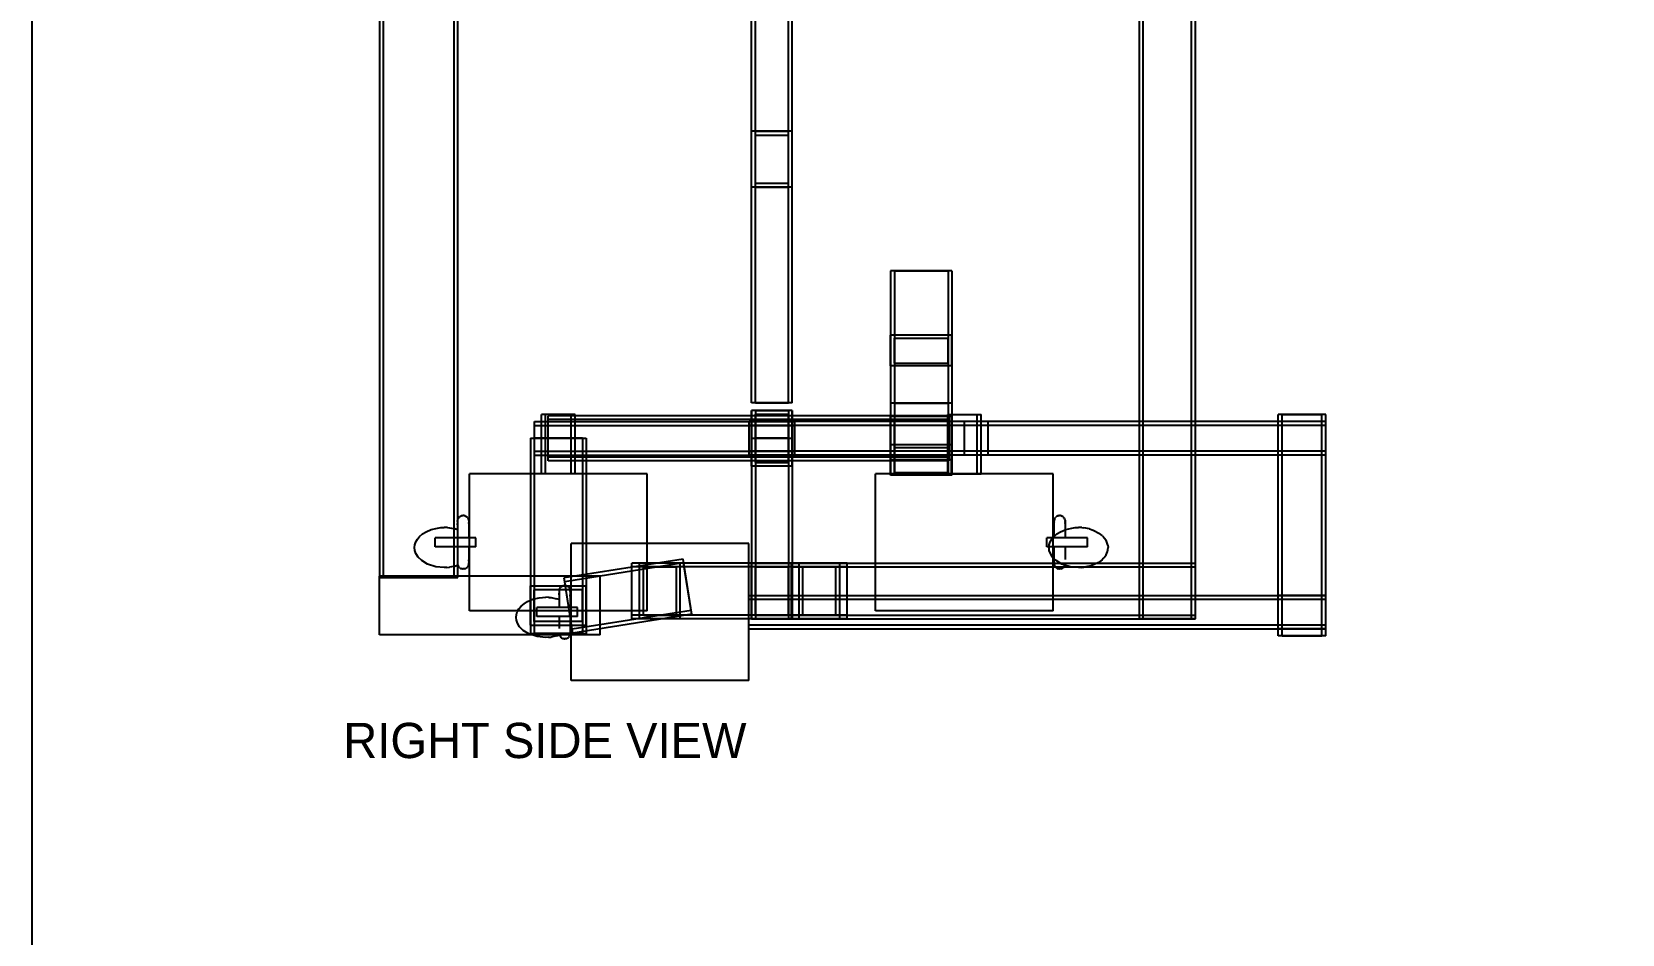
# Model space of a CAD drawing. Header units: millimetres. Extents: x -1128 to 652, y -864 to 693.
# Drawn here: x -1128 to -501, y -85 to 270 of the extents above; entities that cross this region are included whole.
import ezdxf

# ---------------------------------------------------------------- set-up
doc = ezdxf.new("R2010")
doc.units = ezdxf.units.MM
for name, color, linetype in [('BORDER', 7, 'Continuous'), ('HIDDEN', 8, 'Continuous'), ('TEXT', 5, 'Continuous'), ('VISIBLE', 7, 'Continuous')]:
    doc.layers.add(name, color=color, linetype=linetype)

msp = doc.modelspace()

# ---------------------------------------------------------------- linework, layer by layer
at = {"layer": 'BORDER'}
msp.add_lwpolyline([(-1127.71, -863.66), (651.79, -863.66), (651.79, 692.72), (-1127.71, 692.72)], close=True, dxfattribs=at)
at = {"layer": 'HIDDEN'}
for points in [[(-990.64, 55.08), (-990.64, 460.4)], [(-989.14, 55.08), (-989.14, 460.4)], [(-989.14, 55.08), (-989.14, 460.4)], [(-961.34, 55.08), (-961.34, 460.4)], [(-961.34, 55.08), (-961.34, 460.4)], [(-959.84, 55.08), (-959.84, 460.4)], [(-691.24, 38.8), (-691.24, 461)], [(-689.74, 38.8), (-689.74, 461)], [(-689.74, 38.8), (-689.74, 461)], [(-670.74, 38.8), (-670.74, 461)], [(-670.74, 38.8), (-670.74, 461)], [(-669.24, 38.8), (-669.24, 461)], [(-844.09, 209), (-844.09, 411)], [(-842.59, 209), (-842.59, 411)], [(-842.59, 209), (-842.59, 411)], [(-829.59, 209), (-829.59, 411)], [(-829.59, 209), (-829.59, 411)], [(-828.09, 209), (-828.09, 411)], [(-828.09, 231), (-844.09, 231)], [(-844.09, 124), (-844.09, 231)], [(-844.09, 209), (-844.09, 231)], [(-828.09, 231), (-844.09, 231)], [(-844.09, 209), (-844.09, 231)], [(-828.09, 231), (-844.09, 231)], [(-844.09, 209), (-844.09, 231)], [(-828.09, 231), (-844.09, 231)], [(-844.09, 209), (-844.09, 231)], [(-842.59, 124), (-842.59, 231)], [(-842.59, 124), (-842.59, 231)], [(-842.59, 231), (-829.59, 231)], [(-842.59, 231), (-829.59, 231)], [(-842.59, 229.5), (-829.59, 229.5)], [(-842.59, 210.5), (-842.59, 229.5)], [(-842.59, 229.5), (-829.59, 229.5)], [(-842.59, 210.5), (-842.59, 229.5)], [(-842.59, 229.5), (-829.59, 229.5)], [(-842.59, 210.5), (-842.59, 229.5)], [(-829.59, 124), (-829.59, 231)], [(-829.59, 124), (-829.59, 231)], [(-829.59, 210.5), (-829.59, 229.5)], [(-829.59, 210.5), (-829.59, 229.5)], [(-829.59, 210.5), (-829.59, 229.5)], [(-828.09, 124), (-828.09, 231)], [(-828.09, 209), (-828.09, 231)], [(-828.09, 209), (-828.09, 231)], [(-828.09, 209), (-828.09, 231)], [(-828.09, 209), (-828.09, 231)], [(-828.09, 209), (-844.09, 209)], [(-828.09, 209), (-844.09, 209)], [(-828.09, 209), (-844.09, 209)], [(-828.09, 209), (-844.09, 209)], [(-828.09, 209), (-844.09, 209)], [(-842.59, 210.5), (-829.59, 210.5)], [(-842.59, 210.5), (-829.59, 210.5)], [(-842.59, 210.5), (-829.59, 210.5)], [(-842.59, 209), (-829.59, 209)], [(-842.59, 209), (-829.59, 209)], [(-789.34, 176), (-789.34, 123.9)], [(-765.14, 176), (-789.34, 176)], [(-787.84, 176), (-787.84, 123.9)], [(-787.84, 176), (-787.84, 123.9)], [(-787.84, 176), (-766.64, 176)], [(-787.84, 176), (-766.64, 176)], [(-766.64, 176), (-766.64, 123.9)], [(-766.64, 176), (-766.64, 123.9)], [(-765.14, 176), (-765.14, 123.9)], [(-789.34, 144.59), (-789.34, 150.58)], [(-789.34, 150.58), (-789.34, 107.47)], [(-765.14, 150.58), (-789.34, 150.58)], [(-765.14, 144.59), (-765.14, 150.58)], [(-765.14, 150.58), (-765.14, 107.47)], [(-787.84, 149.52), (-787.84, 106.41)], [(-787.84, 149.52), (-766.64, 149.52)], [(-787.84, 144.59), (-787.84, 149.52)], [(-766.64, 149.52), (-766.64, 106.41)], [(-766.64, 144.59), (-766.64, 149.52)], [(-789.34, 138.53), (-789.34, 132.47)], [(-787.84, 139.59), (-787.84, 96.48)], [(-766.64, 139.59), (-766.64, 96.48)], [(-765.14, 138.53), (-765.14, 132.47)], [(-789.34, 132.47), (-789.34, 123.9)], [(-765.14, 132.47), (-765.14, 123.9)], [(-926.83, 96), (-926.83, 119.35)], [(-913.65, 119.35), (-926.83, 119.35)], [(-925.33, 96), (-925.33, 119.35)], [(-925.33, 96), (-925.33, 119.35)], [(-915.15, 119.35), (-925.33, 119.35)], [(-915.15, 119.35), (-925.33, 119.35)], [(-915.15, 96), (-915.15, 119.35)], [(-915.15, 96), (-915.15, 119.35)], [(-913.65, 96), (-913.65, 119.35)], [(-828.09, 124), (-844.09, 124)], [(-844.09, 99), (-844.09, 121)], [(-828.09, 121), (-844.09, 121)], [(-844.09, 99), (-844.09, 121)], [(-828.09, 121), (-844.09, 121)], [(-844.09, 99), (-844.09, 121)], [(-828.09, 121), (-844.09, 121)], [(-844.09, 121), (-844.09, 38.8)], [(-828.09, 121), (-844.09, 121)], [(-844.09, 121), (-844.09, 99)], [(-828.09, 121), (-844.09, 121)], [(-842.59, 124), (-829.59, 124)], [(-842.59, 124), (-829.59, 124)], [(-842.59, 121), (-842.59, 38.8)], [(-842.59, 121), (-842.59, 38.8)], [(-842.59, 121), (-829.59, 121)], [(-842.59, 121), (-829.59, 121)], [(-842.59, 119.5), (-829.59, 119.5)], [(-842.59, 100.5), (-842.59, 119.5)], [(-842.59, 119.5), (-829.59, 119.5)], [(-842.59, 100.5), (-842.59, 119.5)], [(-842.59, 119.5), (-829.59, 119.5)], [(-842.59, 100.5), (-842.59, 119.5)], [(-829.59, 121), (-829.59, 38.8)], [(-829.59, 121), (-829.59, 38.8)], [(-829.59, 100.5), (-829.59, 119.5)], [(-829.59, 100.5), (-829.59, 119.5)], [(-829.59, 100.5), (-829.59, 119.5)], [(-828.09, 99), (-828.09, 121)], [(-828.09, 99), (-828.09, 121)], [(-828.09, 99), (-828.09, 121)], [(-828.09, 121), (-828.09, 38.8)], [(-828.09, 121), (-828.09, 99)], [(-765.14, 123.9), (-789.34, 123.9)], [(-787.84, 123.9), (-766.64, 123.9)], [(-787.84, 123.9), (-766.64, 123.9)], [(-766.83, 119.35), (-753.65, 119.35)], [(-766.83, 96), (-766.83, 119.35)], [(-765.33, 96), (-765.33, 119.35)], [(-765.33, 96), (-765.33, 119.35)], [(-765.33, 119.35), (-755.15, 119.35)], [(-765.33, 119.35), (-755.15, 119.35)], [(-765.14, 119.35), (-765.14, 95.42)], [(-755.15, 96), (-755.15, 119.35)], [(-755.15, 96), (-755.15, 119.35)], [(-753.65, 96), (-753.65, 119.35)], [(-617.89, 119.35), (-636.59, 119.35)], [(-636.59, 32.15), (-636.59, 119.35)], [(-635.09, 32.15), (-635.09, 119.35)], [(-635.09, 32.15), (-635.09, 119.35)], [(-635.09, 119.35), (-619.39, 119.35)], [(-635.09, 119.35), (-619.39, 119.35)], [(-619.39, 32.15), (-619.39, 119.35)], [(-619.39, 32.15), (-619.39, 119.35)], [(-617.89, 32.15), (-617.89, 119.35)], [(-929.59, 103.41), (-929.59, 116.59)], [(-929.59, 116.59), (-827.09, 116.59)], [(-929.59, 115.09), (-827.09, 115.09)], [(-929.59, 115.09), (-827.09, 115.09)], [(-929.59, 104.91), (-929.59, 115.09)], [(-929.59, 104.91), (-929.59, 115.09)], [(-913.65, 118.91), (-924.24, 118.91)], [(-924.24, 101.09), (-924.24, 118.91)], [(-766.24, 118.91), (-924.24, 118.91)], [(-924.24, 101.09), (-924.24, 118.91)], [(-766.24, 117.41), (-924.24, 117.41)], [(-766.24, 117.41), (-924.24, 117.41)], [(-924.24, 102.59), (-924.24, 117.41)], [(-924.24, 102.59), (-924.24, 117.41)], [(-750.89, 116.59), (-845.09, 116.59)], [(-845.09, 103.41), (-845.09, 116.59)], [(-750.89, 115.09), (-845.09, 115.09)], [(-750.89, 115.09), (-845.09, 115.09)], [(-845.09, 104.91), (-845.09, 115.09)], [(-845.09, 104.91), (-845.09, 115.09)], [(-828.09, 118.91), (-844.09, 118.91)], [(-844.09, 103.41), (-844.09, 116.59)], [(-842.59, 103.41), (-842.59, 116.59)], [(-829.59, 103.41), (-829.59, 116.59)], [(-828.09, 103.41), (-828.09, 116.59)], [(-827.09, 103.41), (-827.09, 116.59)], [(-827.09, 104.91), (-827.09, 115.09)], [(-827.09, 104.91), (-827.09, 115.09)], [(-766.24, 118.91), (-789.34, 118.91)], [(-789.34, 103.41), (-789.34, 118.53)], [(-765.14, 118.53), (-789.34, 118.53)], [(-789.34, 101.47), (-789.34, 118.53)], [(-765.14, 118.53), (-789.34, 118.53)], [(-789.34, 116.59), (-789.34, 103.41)], [(-787.84, 117.03), (-766.64, 117.03)], [(-787.84, 103.41), (-787.84, 117.03)], [(-787.84, 117.03), (-766.64, 117.03)], [(-787.84, 102.97), (-787.84, 117.03)], [(-766.64, 102.97), (-766.64, 117.03)], [(-766.64, 102.97), (-766.64, 117.03)], [(-766.24, 101.09), (-766.24, 118.91)], [(-766.24, 101.09), (-766.24, 118.91)], [(-766.24, 102.59), (-766.24, 117.41)], [(-766.24, 102.59), (-766.24, 117.41)], [(-765.14, 101.47), (-765.14, 118.53)], [(-765.14, 101.47), (-765.14, 118.53)], [(-617.89, 116.59), (-760.24, 116.59)], [(-760.24, 103.41), (-760.24, 116.59)], [(-617.89, 115.09), (-760.24, 115.09)], [(-617.89, 115.09), (-760.24, 115.09)], [(-760.24, 104.91), (-760.24, 115.09)], [(-760.24, 104.91), (-760.24, 115.09)], [(-750.89, 103.41), (-750.89, 116.59)], [(-750.89, 104.91), (-750.89, 115.09)], [(-750.89, 104.91), (-750.89, 115.09)], [(-691.24, 103.41), (-691.24, 116.59)], [(-669.24, 103.41), (-669.24, 116.59)], [(-636.59, 103.41), (-636.59, 116.59)], [(-617.89, 103.41), (-617.89, 116.59)], [(-617.89, 104.91), (-617.89, 115.09)], [(-617.89, 104.91), (-617.89, 115.09)], [(-931.24, 110), (-909.24, 110)], [(-931.24, 110), (-931.24, 33.08)], [(-929.74, 110), (-929.74, 33.08)], [(-929.74, 110), (-929.74, 33.08)], [(-910.74, 110), (-929.74, 110)], [(-910.74, 110), (-929.74, 110)], [(-929.59, 110), (-909.24, 110)], [(-910.74, 110), (-910.74, 33.08)], [(-910.74, 110), (-910.74, 33.08)], [(-909.24, 110), (-909.24, 101.09)], [(-909.24, 110), (-909.24, 33.08)], [(-844.09, 110), (-828.09, 110)], [(-844.09, 110), (-828.09, 110)], [(-844.09, 110), (-844.09, 38.8)], [(-844.09, 110), (-844.09, 38.8)], [(-842.59, 110), (-842.59, 38.8)], [(-842.59, 110), (-842.59, 38.8)], [(-829.59, 110), (-842.59, 110)], [(-829.59, 110), (-842.59, 110)], [(-829.59, 110), (-829.59, 38.8)], [(-829.59, 110), (-829.59, 38.8)], [(-828.09, 110), (-828.09, 38.8)], [(-828.09, 110), (-828.09, 38.8)], [(-789.34, 95.42), (-789.34, 107.47)], [(-765.14, 107.47), (-789.34, 107.47)], [(-765.14, 95.42), (-765.14, 107.47)], [(-929.59, 104.91), (-827.09, 104.91)], [(-929.59, 104.91), (-827.09, 104.91)], [(-929.59, 103.41), (-827.09, 103.41)], [(-766.24, 102.59), (-924.24, 102.59)], [(-766.24, 102.59), (-924.24, 102.59)], [(-913.65, 101.09), (-924.24, 101.09)], [(-766.24, 101.09), (-924.24, 101.09)], [(-750.89, 104.91), (-845.09, 104.91)], [(-750.89, 104.91), (-845.09, 104.91)], [(-750.89, 103.41), (-845.09, 103.41)], [(-828.09, 101.09), (-844.09, 101.09)], [(-842.59, 100.5), (-829.59, 100.5)], [(-842.59, 100.5), (-829.59, 100.5)], [(-842.59, 100.5), (-829.59, 100.5)], [(-765.14, 101.47), (-789.34, 101.47)], [(-766.24, 101.09), (-789.34, 101.09)], [(-787.84, 106.41), (-766.64, 106.41)], [(-787.84, 96.48), (-787.84, 106.41)], [(-787.84, 102.97), (-766.64, 102.97)], [(-766.83, 102.97), (-766.64, 102.97)], [(-765.14, 101.47), (-766.83, 101.47)], [(-766.64, 96.48), (-766.64, 106.41)], [(-617.89, 104.91), (-760.24, 104.91)], [(-617.89, 104.91), (-760.24, 104.91)], [(-617.89, 103.41), (-760.24, 103.41)], [(-885.24, 96), (-955.24, 96)], [(-955.24, 42), (-955.24, 96)], [(-931.24, 96), (-931.24, 33.08)], [(-913.65, 96), (-926.83, 96)], [(-913.65, 96), (-926.83, 96)], [(-915.15, 96), (-925.33, 96)], [(-915.15, 96), (-925.33, 96)], [(-909.24, 96), (-909.24, 33.08)], [(-885.24, 42), (-885.24, 96)], [(-828.09, 99), (-844.09, 99)], [(-828.09, 99), (-844.09, 99)], [(-828.09, 99), (-844.09, 99)], [(-725.24, 96), (-795.24, 96)], [(-795.24, 42), (-795.24, 96)], [(-789.34, 96), (-789.34, 95.42)], [(-765.14, 95.42), (-789.34, 95.42)], [(-787.84, 96.48), (-766.64, 96.48)], [(-766.83, 96), (-753.65, 96)], [(-766.83, 96), (-753.65, 96)], [(-765.33, 96), (-755.15, 96)], [(-765.33, 96), (-755.15, 96)], [(-725.24, 42), (-725.24, 96)], [(-959.84, 60.06), (-959.84, 77.94)], [(-952.74, 70.75), (-968.74, 70.75)], [(-968.74, 67.25), (-968.74, 70.75)], [(-955.24, 67.25), (-955.24, 70.75)], [(-952.74, 67.25), (-952.74, 70.75)], [(-711.74, 70.75), (-727.74, 70.75)], [(-727.74, 67.25), (-727.74, 70.75)], [(-726.79, 68.01), (-726.43, 69.14)], [(-726.43, 69.14), (-725.81, 70.26)], [(-725.81, 70.26), (-725.24, 70.94)], [(-725.24, 67.25), (-725.24, 70.75)], [(-724.94, 71.3), (-724.91, 71.33)], [(-724.91, 71.33), (-723.77, 72.31)], [(-723.77, 72.31), (-722.41, 73.16)], [(-722.41, 73.16), (-720.54, 73.95)], [(-711.74, 67.25), (-711.74, 70.75)], [(-952.74, 67.25), (-968.74, 67.25)], [(-845.24, 68.5), (-915.24, 68.5)], [(-915.24, 14.5), (-915.24, 68.5)], [(-885.24, 42), (-885.24, 68.5)], [(-845.24, 14.5), (-845.24, 68.5)], [(-711.74, 67.25), (-727.74, 67.25)], [(-726.9, 66.92), (-726.79, 68.01)], [(-726.78, 65.82), (-726.9, 66.92)], [(-726.37, 64.57), (-726.78, 65.82)], [(-725.52, 63.19), (-726.37, 64.57)], [(-725.24, 62.91), (-725.52, 63.19)], [(-871.1, 62.39), (-917.96, 54.94)], [(-871.1, 62.39), (-917.96, 54.94)], [(-870.87, 60.91), (-917.73, 53.46)], [(-870.87, 60.91), (-917.73, 53.46)], [(-845.24, 60.8), (-891.24, 60.8)], [(-891.24, 38.8), (-891.24, 60.8)], [(-806.39, 60.8), (-891.24, 60.8)], [(-891.24, 38.8), (-891.24, 60.8)], [(-806.39, 59.3), (-891.24, 59.3)], [(-806.39, 59.3), (-891.24, 59.3)], [(-891.24, 40.3), (-891.24, 59.3)], [(-891.24, 40.3), (-891.24, 59.3)], [(-888.24, 38.8), (-888.24, 60.8)], [(-872.24, 60.8), (-888.24, 60.8)], [(-888.24, 38.8), (-888.24, 60.8)], [(-872.24, 60.8), (-888.24, 60.8)], [(-886.74, 59.3), (-873.74, 59.3)], [(-886.74, 40.3), (-886.74, 59.3)], [(-886.74, 59.3), (-873.74, 59.3)], [(-886.74, 40.3), (-886.74, 59.3)], [(-873.74, 40.3), (-873.74, 59.3)], [(-873.74, 40.3), (-873.74, 59.3)], [(-872.24, 38.8), (-872.24, 60.8)], [(-872.24, 38.8), (-872.24, 60.8)], [(-867.65, 40.66), (-871.1, 62.39)], [(-867.65, 40.66), (-871.1, 62.39)], [(-867.88, 42.14), (-870.87, 60.91)], [(-867.88, 42.14), (-870.87, 60.91)], [(-844.09, 60.8), (-828.09, 60.8)], [(-844.09, 60.8), (-828.09, 60.8)], [(-844.09, 38.8), (-844.09, 60.8)], [(-844.09, 38.8), (-844.09, 60.8)], [(-844.09, 60.8), (-844.09, 38.8)], [(-844.09, 38.8), (-844.09, 60.8)], [(-828.09, 60.8), (-844.09, 60.8)], [(-844.09, 38.8), (-844.09, 60.8)], [(-828.09, 60.8), (-844.09, 60.8)], [(-842.59, 40.3), (-842.59, 59.3)], [(-829.59, 59.3), (-842.59, 59.3)], [(-842.59, 40.3), (-842.59, 59.3)], [(-829.59, 59.3), (-842.59, 59.3)], [(-842.59, 59.3), (-829.59, 59.3)], [(-842.59, 40.3), (-842.59, 59.3)], [(-842.59, 59.3), (-829.59, 59.3)], [(-842.59, 40.3), (-842.59, 59.3)], [(-829.59, 40.3), (-829.59, 59.3)], [(-829.59, 40.3), (-829.59, 59.3)], [(-829.59, 40.3), (-829.59, 59.3)], [(-829.59, 40.3), (-829.59, 59.3)], [(-828.39, 38.8), (-828.39, 60.8)], [(-828.39, 60.8), (-669.24, 60.8)], [(-828.39, 38.8), (-828.39, 60.8)], [(-828.39, 60.8), (-806.39, 60.8)], [(-828.39, 59.3), (-669.24, 59.3)], [(-828.39, 59.3), (-669.24, 59.3)], [(-828.39, 40.3), (-828.39, 59.3)], [(-828.39, 40.3), (-828.39, 59.3)], [(-828.09, 38.8), (-828.09, 60.8)], [(-828.09, 38.8), (-828.09, 60.8)], [(-828.09, 60.8), (-828.09, 38.8)], [(-828.09, 38.8), (-828.09, 60.8)], [(-828.09, 38.8), (-828.09, 60.8)], [(-825.39, 60.8), (-809.39, 60.8)], [(-825.39, 38.8), (-825.39, 60.8)], [(-825.39, 38.8), (-825.39, 60.8)], [(-809.39, 60.8), (-825.39, 60.8)], [(-825.39, 38.8), (-825.39, 60.8)], [(-809.39, 60.8), (-825.39, 60.8)], [(-823.89, 40.3), (-823.89, 59.3)], [(-810.89, 59.3), (-823.89, 59.3)], [(-823.89, 59.3), (-810.89, 59.3)], [(-823.89, 40.3), (-823.89, 59.3)], [(-823.89, 59.3), (-810.89, 59.3)], [(-823.89, 40.3), (-823.89, 59.3)], [(-810.89, 40.3), (-810.89, 59.3)], [(-810.89, 40.3), (-810.89, 59.3)], [(-810.89, 40.3), (-810.89, 59.3)], [(-809.39, 38.8), (-809.39, 60.8)], [(-809.39, 38.8), (-809.39, 60.8)], [(-809.39, 38.8), (-809.39, 60.8)], [(-806.39, 38.8), (-806.39, 60.8)], [(-806.39, 40.3), (-806.39, 59.3)], [(-806.39, 40.3), (-806.39, 59.3)], [(-795.24, 60.8), (-725.24, 60.8)], [(-724.11, 61.79), (-724.94, 62.61)], [(-724.93, 60.8), (-708.21, 60.8)], [(-721.86, 60.41), (-724.11, 61.79)], [(-720.65, 60.02), (-721.86, 60.41)], [(-669.24, 38.8), (-669.24, 60.8)], [(-669.24, 40.3), (-669.24, 59.3)], [(-669.24, 40.3), (-669.24, 59.3)], [(-903.74, 55.68), (-990.74, 55.68)], [(-990.74, 32.48), (-990.74, 55.68)], [(-990.64, 55.08), (-990.64, 55.68)], [(-990.64, 55.08), (-959.84, 55.08)], [(-990.64, 55.08), (-959.84, 55.08)], [(-961.34, 55.08), (-989.14, 55.08)], [(-961.34, 55.08), (-989.14, 55.08)], [(-959.84, 55.08), (-959.84, 55.68)], [(-903.74, 55.68), (-955.24, 55.68)], [(-931.24, 51.83), (-909.24, 51.83)], [(-931.24, 51.83), (-909.24, 51.83)], [(-931.24, 36.33), (-931.24, 51.83)], [(-931.24, 36.33), (-931.24, 51.83)], [(-929.74, 37.83), (-929.74, 50.33)], [(-910.74, 50.33), (-929.74, 50.33)], [(-929.74, 37.83), (-929.74, 50.33)], [(-910.74, 50.33), (-929.74, 50.33)], [(-914.51, 33.22), (-917.96, 54.94)], [(-914.51, 33.22), (-917.96, 54.94)], [(-914.75, 34.7), (-917.73, 53.46)], [(-914.75, 34.7), (-917.73, 53.46)], [(-910.74, 37.83), (-910.74, 50.33)], [(-910.74, 37.83), (-910.74, 50.33)], [(-909.24, 36.33), (-909.24, 51.83)], [(-909.24, 36.33), (-909.24, 51.83)], [(-903.74, 32.48), (-903.74, 55.68)], [(-903.74, 32.48), (-903.74, 55.68)], [(-845.24, 34.91), (-845.24, 48.09)], [(-845.24, 48.09), (-617.89, 48.09)], [(-845.24, 34.91), (-845.24, 48.09)], [(-845.24, 46.59), (-617.89, 46.59)], [(-845.24, 46.59), (-617.89, 46.59)], [(-845.24, 36.41), (-845.24, 46.59)], [(-845.24, 36.41), (-845.24, 46.59)], [(-825.39, 38.8), (-825.39, 48.09)], [(-823.89, 40.3), (-823.89, 48.09)], [(-810.89, 40.3), (-810.89, 48.09)], [(-809.39, 38.8), (-809.39, 48.09)], [(-806.39, 38.8), (-806.39, 48.09)], [(-795.24, 42), (-795.24, 48.09)], [(-725.24, 42), (-725.24, 48.09)], [(-691.24, 38.8), (-691.24, 48.09)], [(-669.24, 38.8), (-669.24, 48.09)], [(-669.24, 38.8), (-669.24, 48.09)], [(-636.59, 34.91), (-636.59, 48.09)], [(-617.89, 48.09), (-636.59, 48.09)], [(-636.59, 34.91), (-636.59, 48.09)], [(-635.09, 46.59), (-619.39, 46.59)], [(-635.09, 36.41), (-635.09, 46.59)], [(-619.39, 36.41), (-619.39, 46.59)], [(-617.89, 34.91), (-617.89, 48.09)], [(-617.89, 34.91), (-617.89, 48.09)], [(-617.89, 36.41), (-617.89, 46.59)], [(-617.89, 36.41), (-617.89, 46.59)], [(-885.24, 42), (-955.24, 42)], [(-885.24, 42), (-936.21, 42)], [(-910.74, 37.83), (-929.74, 37.83)], [(-910.74, 37.83), (-929.74, 37.83)], [(-912.74, 43.25), (-928.74, 43.25)], [(-928.74, 39.75), (-928.74, 43.25)], [(-912.74, 39.75), (-928.74, 39.75)], [(-915.24, 39.75), (-915.24, 43.25)], [(-867.88, 42.14), (-914.75, 34.7)], [(-867.88, 42.14), (-914.75, 34.7)], [(-867.65, 40.66), (-914.51, 33.22)], [(-867.65, 40.66), (-914.51, 33.22)], [(-912.74, 39.75), (-912.74, 43.25)], [(-806.39, 40.3), (-891.24, 40.3)], [(-806.39, 40.3), (-891.24, 40.3)], [(-806.39, 38.8), (-891.24, 38.8)], [(-806.39, 38.8), (-891.24, 38.8)], [(-872.24, 38.8), (-888.24, 38.8)], [(-872.24, 38.8), (-888.24, 38.8)], [(-886.74, 40.3), (-873.74, 40.3)], [(-886.74, 40.3), (-873.74, 40.3)], [(-844.09, 38.8), (-828.09, 38.8)], [(-844.09, 38.8), (-828.09, 38.8)], [(-844.09, 38.8), (-828.09, 38.8)], [(-844.09, 38.8), (-828.09, 38.8)], [(-828.09, 38.8), (-844.09, 38.8)], [(-828.09, 38.8), (-844.09, 38.8)], [(-828.09, 38.8), (-844.09, 38.8)], [(-828.09, 38.8), (-844.09, 38.8)], [(-829.59, 40.3), (-842.59, 40.3)], [(-829.59, 40.3), (-842.59, 40.3)], [(-842.59, 40.3), (-829.59, 40.3)], [(-842.59, 40.3), (-829.59, 40.3)], [(-829.59, 38.8), (-842.59, 38.8)], [(-829.59, 38.8), (-842.59, 38.8)], [(-842.59, 38.8), (-829.59, 38.8)], [(-842.59, 38.8), (-829.59, 38.8)], [(-828.39, 40.3), (-669.24, 40.3)], [(-828.39, 40.3), (-669.24, 40.3)], [(-828.39, 38.8), (-669.24, 38.8)], [(-828.39, 38.8), (-669.24, 38.8)], [(-825.39, 38.8), (-809.39, 38.8)], [(-825.39, 38.8), (-809.39, 38.8)], [(-809.39, 38.8), (-825.39, 38.8)], [(-809.39, 38.8), (-825.39, 38.8)], [(-810.89, 40.3), (-823.89, 40.3)], [(-810.89, 40.3), (-823.89, 40.3)], [(-823.89, 40.3), (-810.89, 40.3)], [(-823.89, 40.3), (-810.89, 40.3)], [(-725.24, 42), (-795.24, 42)], [(-725.24, 42), (-795.24, 42)], [(-669.24, 38.8), (-691.24, 38.8)], [(-669.24, 38.8), (-691.24, 38.8)], [(-670.74, 38.8), (-689.74, 38.8)], [(-670.74, 38.8), (-689.74, 38.8)], [(-903.74, 32.48), (-990.74, 32.48)], [(-931.24, 36.33), (-909.24, 36.33)], [(-931.24, 36.33), (-909.24, 36.33)], [(-931.24, 33.08), (-909.24, 33.08)], [(-931.24, 33.08), (-909.24, 33.08)], [(-920.02, 32.48), (-930.51, 32.48)], [(-910.74, 33.08), (-929.74, 33.08)], [(-910.74, 33.08), (-929.74, 33.08)], [(-915.66, 32.48), (-919.82, 32.48)], [(-903.74, 32.48), (-915.24, 32.48)], [(-845.24, 36.41), (-617.89, 36.41)], [(-845.24, 36.41), (-617.89, 36.41)], [(-845.24, 34.91), (-617.89, 34.91)], [(-617.89, 34.91), (-636.59, 34.91)], [(-617.89, 32.15), (-636.59, 32.15)], [(-635.09, 36.41), (-619.39, 36.41)], [(-635.09, 32.15), (-619.39, 32.15)], [(-635.09, 32.15), (-619.39, 32.15)], [(-845.24, 14.5), (-915.24, 14.5)]]:
    msp.add_lwpolyline(points, dxfattribs=at)
at = {"layer": 'VISIBLE'}
for points in [[(-691.24, 116.59), (-691.24, 439)], [(-669.24, 116.59), (-669.24, 439)], [(-990.64, 55.68), (-990.64, 427.65)], [(-959.84, 77.94), (-959.84, 427.65)], [(-828.09, 231), (-828.09, 389)], [(-844.09, 231), (-844.09, 278)], [(-844.09, 124), (-844.09, 231)], [(-828.09, 231), (-844.09, 231)], [(-844.09, 209), (-844.09, 231)], [(-828.09, 231), (-844.09, 231)], [(-842.59, 229.5), (-829.59, 229.5)], [(-842.59, 210.5), (-842.59, 229.5)], [(-829.59, 210.5), (-829.59, 229.5)], [(-828.09, 124), (-828.09, 231)], [(-828.09, 209), (-828.09, 231)], [(-828.09, 209), (-844.09, 209)], [(-842.59, 210.5), (-829.59, 210.5)], [(-789.34, 176), (-789.34, 138.53)], [(-765.14, 176), (-789.34, 176)], [(-765.14, 176), (-765.14, 138.53)], [(-789.34, 138.53), (-789.34, 144.59)], [(-787.84, 139.59), (-787.84, 144.59)], [(-766.64, 139.59), (-766.64, 144.59)], [(-765.14, 138.53), (-765.14, 144.59)], [(-789.34, 138.53), (-789.34, 132.47)], [(-765.14, 138.53), (-789.34, 138.53)], [(-787.84, 139.59), (-766.64, 139.59)], [(-765.14, 138.53), (-765.14, 132.47)], [(-789.34, 132.47), (-789.34, 123.9)], [(-765.14, 132.47), (-765.14, 123.9)], [(-926.83, 96), (-926.83, 119.35)], [(-913.65, 119.35), (-926.83, 119.35)], [(-913.65, 96), (-913.65, 119.35)], [(-828.09, 124), (-844.09, 124)], [(-844.09, 116.59), (-844.09, 121)], [(-828.09, 121), (-844.09, 121)], [(-842.59, 119.5), (-829.59, 119.5)], [(-842.59, 116.59), (-842.59, 119.5)], [(-829.59, 116.59), (-829.59, 119.5)], [(-828.09, 116.59), (-828.09, 121)], [(-765.14, 123.9), (-789.34, 123.9)], [(-789.34, 123.9), (-789.34, 116.59)], [(-766.83, 119.35), (-753.65, 119.35)], [(-766.83, 96), (-766.83, 119.35)], [(-765.14, 123.9), (-765.14, 119.35)], [(-753.65, 96), (-753.65, 119.35)], [(-636.59, 116.59), (-636.59, 119.35)], [(-617.89, 119.35), (-636.59, 119.35)], [(-617.89, 32.15), (-617.89, 119.35)], [(-929.59, 103.41), (-929.59, 116.59)], [(-929.59, 116.59), (-827.09, 116.59)], [(-844.09, 118.91), (-913.65, 118.91)], [(-750.89, 116.59), (-845.09, 116.59)], [(-845.09, 103.41), (-845.09, 116.59)], [(-789.34, 118.91), (-828.09, 118.91)], [(-827.09, 103.41), (-827.09, 116.59)], [(-617.89, 116.59), (-760.24, 116.59)], [(-760.24, 103.41), (-760.24, 116.59)], [(-750.89, 103.41), (-750.89, 116.59)], [(-617.89, 103.41), (-617.89, 116.59)], [(-931.24, 110), (-929.59, 110)], [(-931.24, 110), (-931.24, 96)], [(-929.59, 103.41), (-827.09, 103.41)], [(-844.09, 101.09), (-913.65, 101.09)], [(-909.24, 101.09), (-909.24, 96)], [(-750.89, 103.41), (-845.09, 103.41)], [(-844.09, 99), (-844.09, 103.41)], [(-842.59, 100.5), (-842.59, 103.41)], [(-842.59, 100.5), (-829.59, 100.5)], [(-829.59, 100.5), (-829.59, 103.41)], [(-828.09, 99), (-828.09, 103.41)], [(-789.34, 101.09), (-828.09, 101.09)], [(-789.34, 103.41), (-789.34, 96)], [(-789.34, 101.47), (-789.34, 103.41)], [(-766.83, 101.47), (-789.34, 101.47)], [(-787.84, 102.97), (-787.84, 103.41)], [(-787.84, 102.97), (-766.83, 102.97)], [(-617.89, 103.41), (-760.24, 103.41)], [(-691.24, 48.09), (-691.24, 103.41)], [(-669.24, 48.09), (-669.24, 103.41)], [(-636.59, 48.09), (-636.59, 103.41)], [(-885.24, 96), (-955.24, 96)], [(-955.24, 70.75), (-955.24, 96)], [(-885.24, 68.5), (-885.24, 96)], [(-828.09, 99), (-844.09, 99)], [(-844.09, 99), (-844.09, 60.8)], [(-828.09, 99), (-828.09, 60.8)], [(-725.24, 96), (-795.24, 96)], [(-795.24, 48.09), (-795.24, 96)], [(-725.24, 70.75), (-725.24, 96)], [(-959.93, 77.05), (-959.94, 76.78)], [(-959.94, 76.78), (-959.94, 76.42)], [(-959.94, 75.85), (-959.94, 76.46)], [(-959.94, 76.42), (-959.94, 75.85)], [(-959.94, 75.85), (-959.94, 75.35)], [(-959.94, 75.35), (-959.94, 74.52)], [(-959.93, 77.26), (-959.92, 77.59)], [(-959.92, 77.59), (-959.9, 77.7)], [(-959.9, 77.7), (-959.8, 78.1)], [(-959.71, 78.28), (-959.8, 78.1)], [(-959.71, 78.28), (-959.55, 78.57)], [(-959.55, 78.57), (-959.41, 78.75)], [(-959.41, 78.75), (-959.2, 78.97)], [(-959.2, 78.97), (-959.01, 79.12)], [(-959.01, 79.12), (-958.76, 79.27)], [(-958.76, 79.27), (-958.53, 79.37)], [(-958.26, 79.46), (-958.53, 79.37)], [(-958.01, 79.5), (-958.26, 79.46)], [(-958.01, 79.5), (-957.74, 79.52)], [(-957.47, 79.5), (-957.74, 79.52)], [(-957.21, 79.46), (-957.47, 79.5)], [(-956.95, 79.37), (-957.21, 79.46)], [(-956.95, 79.37), (-956.72, 79.27)], [(-956.72, 79.27), (-956.47, 79.12)], [(-956.28, 78.97), (-956.47, 79.12)], [(-956.07, 78.75), (-956.28, 78.97)], [(-956.07, 78.75), (-955.93, 78.57)], [(-955.93, 78.57), (-955.76, 78.28)], [(-955.76, 78.28), (-955.68, 78.1)], [(-955.57, 77.71), (-955.68, 78.1)], [(-955.57, 77.71), (-955.53, 77.59)], [(-955.53, 77.26), (-955.54, 77.05)], [(-955.54, 77.05), (-955.54, 76.78)], [(-955.54, 76.78), (-955.54, 76.53)], [(-955.54, 76.46), (-955.54, 76.78)], [(-955.54, 76.53), (-955.54, 75.85)], [(-955.54, 75.85), (-955.54, 75.35)], [(-955.54, 75.35), (-955.54, 74.52)], [(-955.53, 77.59), (-955.53, 77.26)], [(-724.92, 77.59), (-724.94, 77.26)], [(-724.94, 77.26), (-724.93, 77.05)], [(-724.93, 77.05), (-724.94, 76.78)], [(-724.94, 76.78), (-724.94, 76.42)], [(-724.94, 75.85), (-724.94, 76.46)], [(-724.94, 76.42), (-724.94, 75.85)], [(-724.94, 75.85), (-724.94, 75.29)], [(-724.94, 75.29), (-724.94, 74.52)], [(-724.92, 77.59), (-724.9, 77.7)], [(-724.8, 78.1), (-724.9, 77.7)], [(-724.71, 78.28), (-724.8, 78.1)], [(-724.71, 78.28), (-724.55, 78.57)], [(-724.55, 78.57), (-724.41, 78.75)], [(-724.41, 78.75), (-724.2, 78.97)], [(-724.01, 79.12), (-724.2, 78.97)], [(-724.01, 79.12), (-723.76, 79.27)], [(-723.53, 79.37), (-723.76, 79.27)], [(-723.53, 79.37), (-723.26, 79.46)], [(-723.01, 79.5), (-723.26, 79.46)], [(-723.01, 79.5), (-722.74, 79.52)], [(-722.47, 79.5), (-722.74, 79.52)], [(-722.21, 79.46), (-722.47, 79.5)], [(-721.95, 79.37), (-722.21, 79.46)], [(-721.95, 79.37), (-721.72, 79.27)], [(-721.47, 79.12), (-721.72, 79.27)], [(-721.47, 79.12), (-721.28, 78.97)], [(-721.28, 78.97), (-721.07, 78.75)], [(-720.93, 78.57), (-721.07, 78.75)], [(-720.93, 78.57), (-720.76, 78.28)], [(-720.76, 78.28), (-720.68, 78.1)], [(-720.57, 77.71), (-720.68, 78.1)], [(-720.57, 77.71), (-720.53, 77.59)], [(-720.53, 77.59), (-720.54, 77.26)], [(-720.54, 77.31), (-720.54, 76.78)], [(-720.54, 77.26), (-720.54, 77.31)], [(-720.54, 76.78), (-720.54, 76.53)], [(-720.54, 76.46), (-720.54, 76.78)], [(-720.54, 76.53), (-720.54, 75.85)], [(-720.54, 75.85), (-720.54, 75.29)], [(-720.54, 75.29), (-720.54, 74.52)], [(-976.76, 68.01), (-976.41, 69.14)], [(-976.41, 69.14), (-975.78, 70.26)], [(-975.78, 70.26), (-974.89, 71.33)], [(-974.89, 71.33), (-973.74, 72.31)], [(-973.74, 72.31), (-972.38, 73.16)], [(-972.38, 73.16), (-970.32, 74.03)], [(-970.32, 74.03), (-967.84, 74.62)], [(-952.74, 70.75), (-968.74, 70.75)], [(-968.74, 67.25), (-968.74, 70.75)], [(-967.84, 74.62), (-966.52, 74.78)], [(-966.52, 74.78), (-965.23, 74.82)], [(-964.19, 74.79), (-965.23, 74.82)], [(-963.88, 74.77), (-964.19, 74.79)], [(-963.88, 74.77), (-963.11, 74.69)], [(-963.11, 74.69), (-960.94, 74.27)], [(-959.94, 73.95), (-960.94, 74.27)], [(-959.94, 74.52), (-959.94, 73.78)], [(-959.94, 73.78), (-959.94, 72.87)], [(-959.94, 72.87), (-959.94, 71.99)], [(-959.94, 71.99), (-959.94, 70.99)], [(-959.94, 70.99), (-959.94, 70.75)], [(-955.54, 74.52), (-955.54, 73.81)], [(-955.54, 73.81), (-955.54, 72.87)], [(-955.54, 73.78), (-955.54, 73.81)], [(-955.54, 72.87), (-955.54, 72)], [(-955.54, 72), (-955.54, 70.99)], [(-955.54, 71.3), (-955.48, 71.25)], [(-955.54, 70.99), (-955.54, 70.75)], [(-955.48, 71.25), (-955.24, 70.98)], [(-952.74, 67.25), (-952.74, 70.75)], [(-711.74, 70.75), (-727.74, 70.75)], [(-727.74, 67.25), (-727.74, 70.75)], [(-725.24, 70.94), (-724.94, 71.3)], [(-724.94, 74.52), (-724.94, 73.78)], [(-724.94, 73.78), (-724.94, 73.81)], [(-724.94, 73.78), (-724.94, 72.87)], [(-724.94, 72.87), (-724.94, 71.99)], [(-724.94, 71.99), (-724.94, 72)], [(-724.94, 71.99), (-724.94, 70.99)], [(-724.94, 70.99), (-724.94, 70.75)], [(-720.54, 74.52), (-720.54, 73.81)], [(-720.54, 73.95), (-720.34, 74.03)], [(-720.54, 73.81), (-720.54, 72.87)], [(-720.54, 72.87), (-720.54, 72)], [(-720.54, 72), (-720.54, 70.99)], [(-720.54, 70.99), (-720.54, 70.75)], [(-720.34, 74.03), (-717.86, 74.62)], [(-717.86, 74.62), (-716.54, 74.78)], [(-716.54, 74.78), (-715.25, 74.82)], [(-714.21, 74.79), (-715.25, 74.82)], [(-713.91, 74.77), (-714.21, 74.79)], [(-713.91, 74.77), (-713.13, 74.69)], [(-710.96, 74.27), (-713.13, 74.69)], [(-711.74, 67.25), (-711.74, 70.75)], [(-710.96, 74.27), (-709.55, 73.81)], [(-709.55, 73.81), (-707.01, 72.51)], [(-705.97, 71.7), (-707.01, 72.51)], [(-705.97, 71.7), (-705.5, 71.25)], [(-705.5, 71.25), (-705.11, 70.81)], [(-705.11, 70.81), (-704.42, 69.83)], [(-703.69, 67.87), (-704.42, 69.83)], [(-976.87, 66.92), (-976.76, 68.01)], [(-976.76, 65.82), (-976.87, 66.92)], [(-976.35, 64.57), (-976.76, 65.82)], [(-975.5, 63.19), (-976.35, 64.57)], [(-974.08, 61.79), (-975.5, 63.19)], [(-952.74, 67.25), (-968.74, 67.25)], [(-959.94, 67.25), (-959.94, 67.01)], [(-959.94, 67.01), (-959.94, 66.01)], [(-959.94, 66.01), (-959.94, 65.13)], [(-959.94, 65.13), (-959.94, 64.19)], [(-959.94, 64.19), (-959.94, 63.48)], [(-959.94, 63.48), (-959.94, 62.71)], [(-959.94, 62.71), (-959.94, 62.65)], [(-955.54, 67.25), (-955.54, 67.01)], [(-955.54, 67.01), (-955.54, 66.01)], [(-955.54, 66.01), (-955.54, 65.13)], [(-955.54, 65.13), (-955.54, 64.19)], [(-955.54, 64.19), (-955.54, 63.48)], [(-955.54, 63.48), (-955.54, 62.71)], [(-955.54, 62.71), (-955.54, 62.15)], [(-955.24, 62.86), (-955.48, 62.59)], [(-955.24, 42), (-955.24, 67.25)], [(-845.24, 68.5), (-915.24, 68.5)], [(-915.24, 43.25), (-915.24, 68.5)], [(-845.24, 14.5), (-845.24, 68.5)], [(-711.74, 67.25), (-727.74, 67.25)], [(-725.24, 48.09), (-725.24, 67.25)], [(-724.94, 62.61), (-725.24, 62.91)], [(-724.94, 67.01), (-724.94, 67.25)], [(-724.94, 67.01), (-724.94, 66)], [(-724.94, 66), (-724.94, 65.13)], [(-724.94, 65.13), (-724.94, 64.22)], [(-724.94, 64.22), (-724.94, 63.48)], [(-724.94, 63.48), (-724.94, 62.65)], [(-720.54, 67.25), (-720.54, 67.01)], [(-720.54, 67.01), (-720.54, 66.01)], [(-720.54, 66.01), (-720.54, 65.13)], [(-720.54, 65.13), (-720.54, 64.19)], [(-720.54, 64.19), (-720.54, 63.48)], [(-720.54, 63.48), (-720.54, 62.65)], [(-705.11, 63.03), (-705.5, 62.59)], [(-705.11, 63.03), (-704.42, 64.01)], [(-704.42, 64.01), (-703.84, 65.32)], [(-703.84, 65.32), (-703.69, 65.97)], [(-703.69, 67.87), (-703.6, 66.92)], [(-703.69, 65.97), (-703.6, 66.92)], [(-971.83, 60.41), (-974.08, 61.79)], [(-968.56, 59.35), (-971.83, 60.41)], [(-965.23, 59.02), (-968.56, 59.35)], [(-964.18, 59.05), (-965.23, 59.02)], [(-964.18, 59.05), (-963.11, 59.15)], [(-960.94, 59.57), (-963.11, 59.15)], [(-960.94, 59.57), (-959.84, 60.06)], [(-959.85, 60.11), (-959.8, 59.9)], [(-959.84, 55.68), (-959.84, 60.06)], [(-959.71, 59.72), (-959.8, 59.9)], [(-959.71, 59.72), (-959.55, 59.43)], [(-959.41, 59.25), (-959.55, 59.43)], [(-959.41, 59.25), (-959.2, 59.03)], [(-959.01, 58.88), (-959.2, 59.03)], [(-959.01, 58.88), (-958.76, 58.73)], [(-958.76, 58.73), (-958.53, 58.63)], [(-958.26, 58.54), (-958.53, 58.63)], [(-958.01, 58.5), (-958.26, 58.54)], [(-958.01, 58.5), (-957.74, 58.48)], [(-957.47, 58.5), (-957.74, 58.48)], [(-957.21, 58.54), (-957.47, 58.5)], [(-957.21, 58.54), (-956.95, 58.63)], [(-956.95, 58.63), (-956.72, 58.73)], [(-956.72, 58.73), (-956.47, 58.88)], [(-956.47, 58.88), (-956.28, 59.03)], [(-956.28, 59.03), (-956.07, 59.25)], [(-955.93, 59.43), (-956.07, 59.25)], [(-955.76, 59.72), (-955.93, 59.43)], [(-955.76, 59.72), (-955.68, 59.9)], [(-955.68, 59.9), (-955.57, 60.3)], [(-955.54, 60.41), (-955.57, 60.3)], [(-955.54, 60.95), (-955.55, 60.74)], [(-955.48, 62.59), (-955.54, 62.54)], [(-955.54, 61.54), (-955.54, 62.15)], [(-955.54, 62.15), (-955.54, 61.58)], [(-955.54, 61.58), (-955.54, 61.22)], [(-955.54, 61.22), (-955.54, 60.95)], [(-955.54, 60.79), (-955.54, 60.92)], [(-955.54, 60.41), (-955.54, 60.74)], [(-806.39, 60.8), (-845.24, 60.8)], [(-825.39, 60.8), (-809.39, 60.8)], [(-825.39, 48.09), (-825.39, 60.8)], [(-823.89, 48.09), (-823.89, 59.3)], [(-810.89, 59.3), (-823.89, 59.3)], [(-810.89, 48.09), (-810.89, 59.3)], [(-809.39, 48.09), (-809.39, 60.8)], [(-806.39, 48.09), (-806.39, 60.8)], [(-806.39, 60.8), (-795.24, 60.8)], [(-725.24, 60.8), (-724.93, 60.8)], [(-724.94, 62.65), (-724.94, 62.15)], [(-724.94, 62.15), (-724.94, 62.61)], [(-724.94, 62.15), (-724.94, 61.58)], [(-724.94, 61.58), (-724.94, 61.22)], [(-724.93, 60.95), (-724.94, 61.22)], [(-724.94, 61.22), (-724.92, 60.69)], [(-724.93, 60.92), (-724.93, 60.95)], [(-724.93, 60.74), (-724.92, 60.41)], [(-724.92, 60.69), (-724.93, 60.74)], [(-724.9, 60.3), (-724.92, 60.41)], [(-724.9, 60.3), (-724.8, 59.9)], [(-724.71, 59.72), (-724.8, 59.9)], [(-724.71, 59.72), (-724.55, 59.43)], [(-724.55, 59.43), (-724.41, 59.25)], [(-724.41, 59.25), (-724.2, 59.03)], [(-724.01, 58.88), (-724.2, 59.03)], [(-724.01, 58.88), (-723.76, 58.73)], [(-723.53, 58.63), (-723.76, 58.73)], [(-723.53, 58.63), (-723.26, 58.54)], [(-723.01, 58.5), (-723.26, 58.54)], [(-723.01, 58.5), (-722.74, 58.48)], [(-722.47, 58.5), (-722.74, 58.48)], [(-722.21, 58.54), (-722.47, 58.5)], [(-722.21, 58.54), (-721.95, 58.63)], [(-721.95, 58.63), (-721.72, 58.73)], [(-721.72, 58.73), (-721.47, 58.88)], [(-721.47, 58.88), (-721.28, 59.03)], [(-721.28, 59.03), (-721.07, 59.25)], [(-720.93, 59.43), (-721.07, 59.25)], [(-720.93, 59.43), (-720.76, 59.72)], [(-720.76, 59.72), (-720.68, 59.9)], [(-720.65, 60.02), (-720.68, 59.9)], [(-718.58, 59.35), (-720.65, 60.02)], [(-720.54, 62.65), (-720.54, 62.23)], [(-715.25, 59.02), (-718.58, 59.35)], [(-714.2, 59.05), (-715.25, 59.02)], [(-714.2, 59.05), (-713.13, 59.15)], [(-710.96, 59.57), (-713.13, 59.15)], [(-710.96, 59.57), (-707.01, 61.33)], [(-708.21, 60.8), (-669.24, 60.8)], [(-705.97, 62.14), (-707.01, 61.33)], [(-705.5, 62.59), (-705.97, 62.14)], [(-669.24, 48.09), (-669.24, 60.8)], [(-955.24, 55.68), (-990.74, 55.68)], [(-990.74, 32.48), (-990.74, 55.68)], [(-919.92, 50.09), (-919.9, 50.2)], [(-919.9, 50.2), (-919.8, 50.6)], [(-919.8, 50.6), (-919.71, 50.78)], [(-919.71, 50.78), (-919.55, 51.07)], [(-919.55, 51.07), (-919.41, 51.25)], [(-919.41, 51.25), (-919.2, 51.47)], [(-919.2, 51.47), (-919.01, 51.62)], [(-919.01, 51.62), (-918.76, 51.77)], [(-918.53, 51.87), (-918.76, 51.77)], [(-918.53, 51.87), (-918.26, 51.96)], [(-918.26, 51.96), (-918.01, 52)], [(-918.01, 52), (-917.74, 52.02)], [(-917.47, 52), (-917.74, 52.02)], [(-917.21, 51.96), (-917.47, 52)], [(-917.21, 51.96), (-916.95, 51.87)], [(-916.72, 51.77), (-916.95, 51.87)], [(-916.72, 51.77), (-916.47, 51.62)], [(-916.28, 51.47), (-916.47, 51.62)], [(-916.28, 51.47), (-916.07, 51.25)], [(-916.07, 51.25), (-915.93, 51.07)], [(-915.93, 51.07), (-915.76, 50.78)], [(-915.76, 50.78), (-915.68, 50.6)], [(-915.57, 50.21), (-915.68, 50.6)], [(-915.57, 50.21), (-915.53, 50.09)], [(-934.89, 43.83), (-933.74, 44.81)], [(-933.74, 44.81), (-932.38, 45.66)], [(-932.38, 45.66), (-930.32, 46.53)], [(-930.32, 46.53), (-927.84, 47.12)], [(-927.84, 47.12), (-926.52, 47.28)], [(-926.52, 47.28), (-925.23, 47.32)], [(-924.19, 47.29), (-925.23, 47.32)], [(-923.88, 47.27), (-924.19, 47.29)], [(-923.88, 47.27), (-923.11, 47.19)], [(-923.11, 47.19), (-920.94, 46.77)], [(-919.94, 46.45), (-920.94, 46.77)], [(-919.93, 49.55), (-919.94, 49.28)], [(-919.94, 49.28), (-919.94, 48.92)], [(-919.94, 48.35), (-919.94, 48.96)], [(-919.94, 48.92), (-919.94, 48.35)], [(-919.94, 48.35), (-919.94, 47.85)], [(-919.94, 47.85), (-919.94, 47.02)], [(-919.94, 47.02), (-919.94, 46.28)], [(-919.94, 46.28), (-919.94, 45.37)], [(-919.94, 45.37), (-919.94, 44.49)], [(-919.94, 44.49), (-919.94, 43.49)], [(-919.93, 49.76), (-919.93, 49.55)], [(-919.92, 50.09), (-919.92, 50.02)], [(-919.92, 49.98), (-919.92, 50.09)], [(-919.92, 50.02), (-919.92, 49.55)], [(-915.55, 49.81), (-915.54, 49.28)], [(-915.54, 49.76), (-915.55, 49.81)], [(-915.53, 50.09), (-915.54, 49.76)], [(-915.54, 49.62), (-915.54, 49.7)], [(-915.54, 49.28), (-915.54, 48.92)], [(-915.54, 48.92), (-915.54, 48.35)], [(-915.54, 48.35), (-915.54, 47.85)], [(-915.54, 47.81), (-915.54, 48.35)], [(-915.54, 47.85), (-915.54, 47.02)], [(-915.54, 47.02), (-915.54, 46.31)], [(-915.54, 46.31), (-915.54, 45.37)], [(-915.54, 46.28), (-915.54, 46.31)], [(-915.54, 45.37), (-915.54, 44.49)], [(-915.54, 44.49), (-915.54, 43.49)], [(-845.24, 48.09), (-617.89, 48.09)], [(-636.59, 34.91), (-636.59, 48.09)], [(-617.89, 48.09), (-636.59, 48.09)], [(-635.09, 46.59), (-619.39, 46.59)], [(-635.09, 36.41), (-635.09, 46.59)], [(-619.39, 36.41), (-619.39, 46.59)], [(-617.89, 34.91), (-617.89, 48.09)], [(-617.89, 34.91), (-617.89, 48.09)], [(-936.21, 42), (-955.24, 42)], [(-936.87, 39.42), (-936.76, 40.51)], [(-936.76, 38.32), (-936.87, 39.42)], [(-936.76, 40.51), (-936.41, 41.64)], [(-936.35, 37.07), (-936.76, 38.32)], [(-936.41, 41.64), (-935.78, 42.76)], [(-935.78, 42.76), (-934.89, 43.83)], [(-912.74, 43.25), (-928.74, 43.25)], [(-928.74, 39.75), (-928.74, 43.25)], [(-912.74, 39.75), (-928.74, 39.75)], [(-919.94, 43.49), (-919.94, 43.25)], [(-919.94, 39.75), (-919.94, 39.51)], [(-919.94, 39.51), (-919.94, 38.5)], [(-919.94, 38.5), (-919.94, 37.63)], [(-919.94, 37.63), (-919.94, 36.69)], [(-915.54, 43.8), (-915.48, 43.75)], [(-915.54, 43.49), (-915.54, 43.25)], [(-915.54, 39.75), (-915.54, 39.51)], [(-915.54, 39.51), (-915.54, 38.5)], [(-915.54, 38.5), (-915.54, 37.63)], [(-915.54, 37.63), (-915.54, 36.69)], [(-915.48, 43.75), (-915.24, 43.48)], [(-915.24, 14.5), (-915.24, 39.75)], [(-912.74, 39.75), (-912.74, 43.25)], [(-930.51, 32.48), (-990.74, 32.48)], [(-935.5, 35.69), (-936.35, 37.07)], [(-934.08, 34.29), (-935.5, 35.69)], [(-931.83, 32.91), (-934.08, 34.29)], [(-928.56, 31.85), (-931.83, 32.91)], [(-925.23, 31.52), (-928.56, 31.85)], [(-924.18, 31.55), (-925.23, 31.52)], [(-924.18, 31.55), (-923.11, 31.65)], [(-920.94, 32.07), (-923.11, 31.65)], [(-920.94, 32.07), (-919.84, 32.56)], [(-919.82, 32.48), (-920.02, 32.48)], [(-919.94, 36.69), (-919.94, 35.98)], [(-919.94, 35.98), (-919.94, 35.15)], [(-919.94, 35.15), (-919.94, 34.97)], [(-919.8, 32.4), (-919.84, 32.56)], [(-919.71, 32.22), (-919.8, 32.4)], [(-919.71, 32.22), (-919.55, 31.93)], [(-919.55, 31.93), (-919.41, 31.75)], [(-919.41, 31.75), (-919.2, 31.53)], [(-919.01, 31.38), (-919.2, 31.53)], [(-919.01, 31.38), (-918.76, 31.23)], [(-916.72, 31.23), (-916.47, 31.38)], [(-916.47, 31.38), (-916.28, 31.53)], [(-916.07, 31.75), (-916.28, 31.53)], [(-916.07, 31.75), (-915.93, 31.93)], [(-915.76, 32.22), (-915.93, 31.93)], [(-915.76, 32.22), (-915.68, 32.4)], [(-915.68, 32.4), (-915.57, 32.79)], [(-915.24, 32.48), (-915.66, 32.48)], [(-915.57, 32.79), (-915.53, 32.91)], [(-915.54, 33.45), (-915.55, 33.24)], [(-915.54, 36.69), (-915.54, 35.98)], [(-915.54, 35.98), (-915.54, 35.21)], [(-915.54, 35.21), (-915.54, 34.65)], [(-915.48, 35.09), (-915.54, 35.04)], [(-915.54, 34.65), (-915.54, 33.97)], [(-915.54, 33.97), (-915.54, 33.72)], [(-915.54, 33.72), (-915.54, 33.45)], [(-915.53, 32.91), (-915.54, 33.16)], [(-915.24, 35.36), (-915.48, 35.09)], [(-845.24, 34.91), (-617.89, 34.91)], [(-617.89, 34.91), (-636.59, 34.91)], [(-636.59, 32.15), (-636.59, 34.91)], [(-617.89, 32.15), (-636.59, 32.15)], [(-635.09, 36.41), (-619.39, 36.41)], [(-918.76, 31.23), (-918.53, 31.13)], [(-918.53, 31.13), (-918.26, 31.04)], [(-918.01, 31), (-918.26, 31.04)], [(-918.01, 31), (-917.74, 30.98)], [(-917.47, 31), (-917.74, 30.98)], [(-917.21, 31.04), (-917.47, 31)], [(-917.21, 31.04), (-916.95, 31.13)], [(-916.95, 31.13), (-916.72, 31.23)], [(-845.24, 14.5), (-915.24, 14.5)]]:
    msp.add_lwpolyline(points, dxfattribs=at)

# ---------------------------------------------------------------- texts
at = {"layer": 'TEXT'}
msp.add_text('RIGHT SIDE VIEW', height=13.8875, dxfattribs=at).set_placement((-1004.99, -16.05))

doc.saveas('drawing.dxf')
